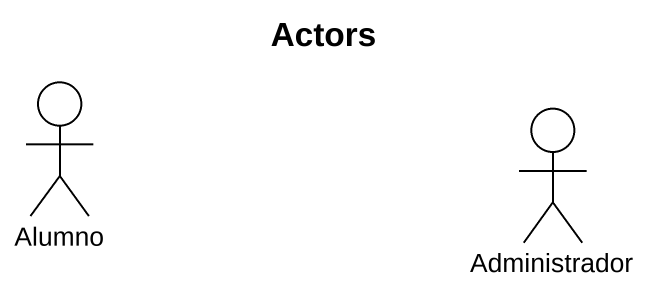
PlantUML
@startuml
title Actors
actor Alumno
actor Administrador
@enduml
